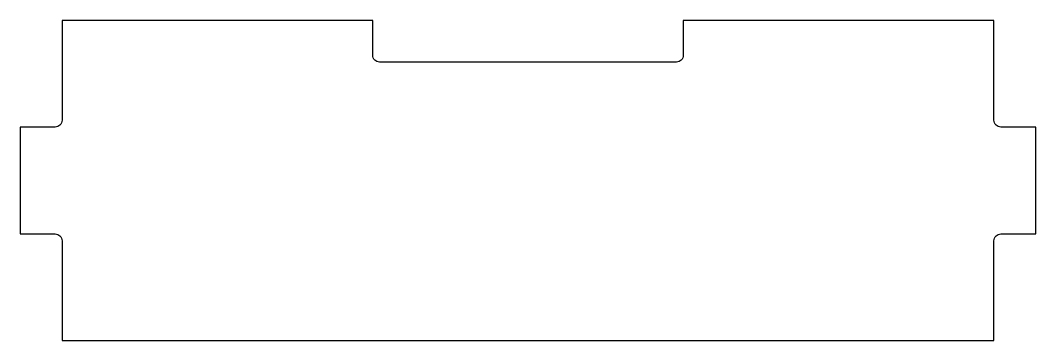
# Model space of a CAD drawing. Header units: millimetres. Extents: x 0 to 73, y 50 to 73.
import ezdxf

# ---------------------------------------------------------------- set-up
doc = ezdxf.new("R2010")
doc.units = ezdxf.units.MM
doc.layers.get('0').update_dxf_attribs({"linetype": 'CONTINUOUS'})

msp = doc.modelspace()

# ---------------------------------------------------------------- linework, layer by layer
msp.add_lwpolyline([(47.667, 73), (47.667, 70.5, -0.414214), (47.167, 70), (25.833, 70, -0.414214), (25.333, 70.5), (25.333, 73), (3, 73), (3, 65.833, -0.414214), (2.5, 65.333), (0, 65.333), (0, 57.667), (2.5, 57.667, -0.414214), (3, 57.167), (3, 50), (70, 50), (70, 57.167, -0.414214), (70.5, 57.667), (73, 57.667), (73, 65.333), (70.5, 65.333, -0.414214), (70, 65.833), (70, 73)], format="xyb", close=True)

doc.saveas('drawing.dxf')
